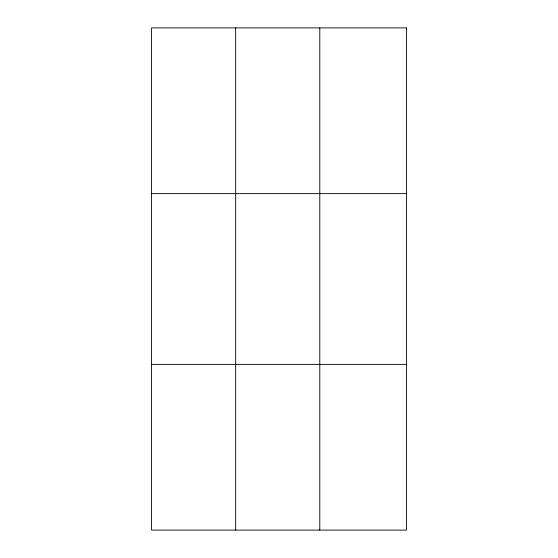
<?xml version="1.0" encoding="UTF-8"?>
<svg xmlns="http://www.w3.org/2000/svg" width="558" height="558" viewBox="0 0 558 558"><rect width="100%" height="100%" fill="white"/><g stroke="black" fill="none" stroke-linecap="round" stroke-linejoin="round"><path stroke-width="0.84" d="M235.664 530.1L235.664 27.9M319.783 530.1L319.783 27.9M151.553 193.626L406.447 193.626M151.553 364.374L406.447 364.374M406.447 27.9L406.447 530.1L151.553 530.1L151.553 27.9L406.447 27.9"/></g></svg>
